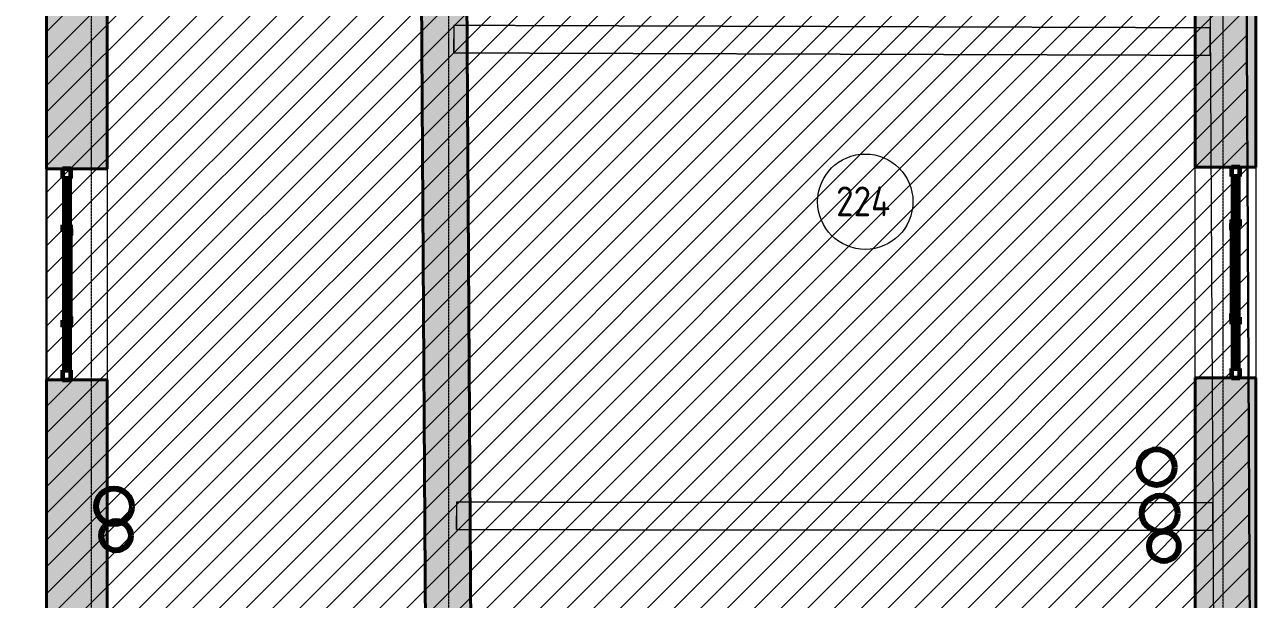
# Model space of a CAD drawing. Header units: millimetres. Extents: x -11886 to 379896, y -8130 to 47743.
# Drawn here: x 153989 to 164353, y 24372 to 29195 of the extents above; entities that cross this region are included whole.
import ezdxf

# ---------------------------------------------------------------- set-up
doc = ezdxf.new("R2010")
doc.units = ezdxf.units.MM
for name, pattern in [('ADSK_Линия сетки', [25, 20, -2.5, 0, -2.5]), ('ADSK_Сверху', [4.5, 3, -1.5]), ('ADSK_Снесено', [4.5, 3, -1.5])]:
    doc.linetypes.add(name, pattern=pattern)
for name, color, linetype, lineweight, true_color in [('_ Окна', 5, 'Continuous', 30, 0x0000ff), ('Витраж', 5, 'Continuous', 18, 0x0000ff), ('Окна', 5, 'Continuous', 18, 0x0000ff), ('Панели витража', 5, 'Continuous', 18, 0x0000ff), ('планы со стояками отопление_dwg', 7, 'Continuous', 9, 0x767676), ('Стены внутренние', 5, 'Continuous', 18, 0x0000ff), ('Стены наружные', 1, 'ADSK_Снесено', 18, 0xff0000)]:
    doc.layers.add(name, color=color, linetype=linetype, lineweight=lineweight, true_color=true_color)
for name, color, linetype, lineweight in [('Каркас', 7, 'Continuous', 18), ('Марки помещений', 7, 'Continuous', 20), ('Оси', 7, 'Continuous', 9), ('Перекрытие', 7, 'Continuous', 18), ('стояки', 7, 'Continuous', 9)]:
    doc.layers.add(name, color=color, linetype=linetype, lineweight=lineweight)
doc.styles.add('GOST Common_1', font='GOST_Common.ttf', dxfattribs={"width": 0.9, "height": 200})

# ---------------------------------------------------------------- blocks, each defined once
blk = doc.blocks.new('Прямоугольный импост - 70х20_60мм-1426885-02 План 2-го этажа маркировочный')
at = {"layer": 'Витраж', "color": 161, "linetype": 'ADSK_Сверху', "true_color": 0xaaaaff}
for p, q in [((3738, 34602), (3738, 34572)), ((3808, 34602), (3808, 34572)), ((3738, 34182), (3738, 34102)), ((3738, 34102), (3808, 34102)), ((3808, 34182), (3808, 34102))]:
    blk.add_line(p, q, dxfattribs=at)
blk = doc.blocks.new('Прямоугольный импост - 70х20_60мм-1424482-02 План 2-го этажа маркировочный')
at = {"layer": 'Витраж', "color": 161, "linetype": 'ADSK_Сверху', "true_color": 0xaaaaff}
for p, q in [((-80, 35), (0, 35)), ((0, 35), (0, -35)), ((0, -35), (-80, -35))]:
    blk.add_line(p, q, dxfattribs=at)
blk = doc.blocks.new('Прямоугольный импост - 70х20_60мм-1424483-02 План 2-го этажа маркировочный')
at = {"layer": 'Витраж', "color": 161, "linetype": 'ADSK_Сверху', "true_color": 0xaaaaff}
for p, q in [((0, 35), (-80, 35)), ((0, -35), (0, 35)), ((-80, -35), (0, -35))]:
    blk.add_line(p, q, dxfattribs=at)
blk = doc.blocks.new('Прямоугольный импост - 70х20_60мм-1225850-02 План 2-го этажа маркировочный')
at = {"layer": 'Витраж', "color": 161, "linetype": 'ADSK_Сверху', "true_color": 0xaaaaff}
for p, q in [((3738, 35402), (3738, 35372)), ((3808, 35402), (3808, 35372)), ((3738, 34632), (3738, 34602)), ((3808, 34632), (3808, 34602))]:
    blk.add_line(p, q, dxfattribs=at)
blk = doc.blocks.new('Витраж-тент со смещением вовне - 60мм 30 сдвиг-1466943-02 План 2-го этажа маркировочный')
at = {"layer": '_ Окна', "color": 161, "linetype": 'ADSK_Сверху', "true_color": 0xaaaaff}
for p, q in [((-400, 25), (-400, -45)), ((-400, 25), (-370, 25)), ((-400, -45), (-400, 25)), ((400, 25), (370, 25)), ((400, -45), (400, 25)), ((400, -45), (400, 25)), ((-340, -45), (-400, -45)), ((-340, -35), (-340, -45)), ((340, -35), (340, -45)), ((340, -45), (400, -45))]:
    blk.add_line(p, q, dxfattribs=at)
at = {"layer": 'Окна', "color": 161, "linetype": 'ADSK_Сверху', "true_color": 0xaaaaff}
blk.add_line((-340, -45), (340, -45), dxfattribs=at)
blk = doc.blocks.new('Прямоугольный импост - 70х20_60мм-1225113-02 План 2-го этажа маркировочный')
at = {"layer": 'Витраж', "color": 161, "linetype": 'ADSK_Сверху', "true_color": 0xaaaaff}
for p, q in [((41046, 2435), (41016, 2435)), ((41486, 2435), (41406, 2435)), ((41486, 2365), (41486, 2435)), ((41046, 2365), (41016, 2365)), ((41486, 2365), (41406, 2365))]:
    blk.add_line(p, q, dxfattribs=at)
blk = doc.blocks.new('Прямоугольный импост - 70х60мм-1424480-02 План 2-го этажа маркировочный')
at = {"layer": 'Витраж', "color": 161, "linetype": 'ADSK_Сверху', "true_color": 0xaaaaff}
for p, q in [((-30, 35), (30, 35)), ((30, -35), (-30, -35))]:
    blk.add_line(p, q, dxfattribs=at)
blk = doc.blocks.new('Прямоугольный импост - 70х60мм-1225009-02 План 2-го этажа маркировочный')
at = {"layer": 'Витраж', "color": 161, "linetype": 'ADSK_Сверху', "true_color": 0xaaaaff}
for p, q in [((41046, 2435), (41046, 2365)), ((41406, 2435), (41046, 2435)), ((41406, 2365), (41406, 2435)), ((41406, 2365), (41046, 2365))]:
    blk.add_line(p, q, dxfattribs=at)
blk = doc.blocks.new('Прямоугольный импост - 70х60мм-1426887-02 План 2-го этажа маркировочный')
at = {"layer": 'Витраж', "color": 161, "linetype": 'ADSK_Сверху', "true_color": 0xaaaaff}
for p, q in [((3808, 34572), (3738, 34572)), ((3738, 34572), (3738, 34182)), ((3808, 34572), (3808, 34182)), ((3738, 34182), (3808, 34182))]:
    blk.add_line(p, q, dxfattribs=at)
blk = doc.blocks.new('Прямоугольный импост - 70х60мм-1229542-02 План 2-го этажа маркировочный')
at = {"layer": 'Витраж', "color": 161, "linetype": 'ADSK_Сверху', "true_color": 0xaaaaff}
for p, q in [((3808, 35372), (3738, 35372)), ((3738, 35372), (3738, 34632)), ((3808, 35372), (3808, 34632)), ((3738, 34632), (3808, 34632))]:
    blk.add_line(p, q, dxfattribs=at)
blk = doc.blocks.new('Прямоугольный импост - 70х20_60мм-1425973-02 План 2-го этажа маркировочный')
at = {"layer": 'Витраж', "color": 161, "linetype": 'ADSK_Сверху', "true_color": 0xaaaaff}
for p, q in [((-6074, 23857), (-6144, 23857)), ((-6144, 23777), (-6144, 23857)), ((-6074, 23777), (-6074, 23857)), ((-6144, 23377), (-6144, 23407)), ((-6074, 23377), (-6074, 23407))]:
    blk.add_line(p, q, dxfattribs=at)
blk = doc.blocks.new('Прямоугольный импост - 70х20_60мм-1424475-02 План 2-го этажа маркировочный')
at = {"layer": 'Витраж', "color": 161, "linetype": 'ADSK_Сверху', "true_color": 0xaaaaff}
for p, q in [((-80, 35), (0, 35)), ((0, 35), (0, -35)), ((0, -35), (-80, -35))]:
    blk.add_line(p, q, dxfattribs=at)
blk = doc.blocks.new('Прямоугольный импост - 70х20_60мм-1424476-02 План 2-го этажа маркировочный')
at = {"layer": 'Витраж', "color": 161, "linetype": 'ADSK_Сверху', "true_color": 0xaaaaff}
for p, q in [((0, 35), (-80, 35)), ((0, -35), (0, 35)), ((-80, -35), (0, -35))]:
    blk.add_line(p, q, dxfattribs=at)
blk = doc.blocks.new('Прямоугольный импост - 70х20_60мм-1329426-02 План 2-го этажа маркировочный')
at = {"layer": 'Витраж', "color": 161, "linetype": 'ADSK_Сверху', "true_color": 0xaaaaff}
for p, q in [((-6144, 23347), (-6144, 23377)), ((-6074, 23347), (-6074, 23377)), ((-6144, 22557), (-6144, 22587)), ((-6074, 22557), (-6074, 22587))]:
    blk.add_line(p, q, dxfattribs=at)
blk = doc.blocks.new('Витраж-тент со смещением вовне - 60мм 30 сдвиг-1466956-02 План 2-го этажа маркировочный')
at = {"layer": '_ Окна', "color": 161, "linetype": 'ADSK_Сверху', "true_color": 0xaaaaff}
for p, q in [((-410, 25), (-410, -45)), ((-410, 25), (-380, 25)), ((-410, -45), (-410, 25)), ((410, 25), (380, 25)), ((410, -45), (410, 25)), ((410, -45), (410, 25)), ((-350, -45), (-410, -45)), ((-350, -35), (-350, -45)), ((350, -35), (350, -45)), ((350, -45), (410, -45))]:
    blk.add_line(p, q, dxfattribs=at)
at = {"layer": 'Окна', "color": 161, "linetype": 'ADSK_Сверху', "true_color": 0xaaaaff}
blk.add_line((-350, -45), (350, -45), dxfattribs=at)
blk = doc.blocks.new('Прямоугольный импост - 70х60мм-1424473-02 План 2-го этажа маркировочный')
at = {"layer": 'Витраж', "color": 161, "linetype": 'ADSK_Сверху', "true_color": 0xaaaaff}
for p, q in [((-30, 35), (30, 35)), ((30, -35), (-30, -35))]:
    blk.add_line(p, q, dxfattribs=at)
blk = doc.blocks.new('Прямоугольный импост - 70х60мм-1425975-02 План 2-го этажа маркировочный')
at = {"layer": 'Витраж', "color": 161, "linetype": 'ADSK_Сверху', "true_color": 0xaaaaff}
for p, q in [((-6074, 23777), (-6144, 23777)), ((-6144, 23407), (-6144, 23777)), ((-6074, 23407), (-6074, 23777)), ((-6144, 23407), (-6074, 23407))]:
    blk.add_line(p, q, dxfattribs=at)
blk = doc.blocks.new('Прямоугольный импост - 70х60мм-1329428-02 План 2-го этажа маркировочный')
at = {"layer": 'Витраж', "color": 161, "linetype": 'ADSK_Сверху', "true_color": 0xaaaaff}
for p, q in [((-6074, 23347), (-6144, 23347)), ((-6144, 22587), (-6144, 23347)), ((-6074, 22587), (-6074, 23347)), ((-6144, 22587), (-6074, 22587))]:
    blk.add_line(p, q, dxfattribs=at)
blk = doc.blocks.new('Системная панель - _AR_Стекло_40мм_привязка по центру-V149-02 План 2-го этажа маркировочный')
at = {"layer": 'Панели витража', "color": 1, "lineweight": 60, "true_color": 0xff0000}
for p, q in [((180, 20), (-180, 20)), ((-180, 20), (-180, -20)), ((180, -20), (180, 20)), ((-180, -20), (180, -20))]:
    blk.add_line(p, q, dxfattribs=at)
blk = doc.blocks.new('Прямоугольный импост - 70х40_60мм-V8-02 План 2-го этажа маркировочный')
at = {"layer": 'Витраж'}
for p, q in [((41046, 2435), (41406, 2435)), ((41046, 2365), (41406, 2365))]:
    blk.add_line(p, q, dxfattribs=at)
blk = doc.blocks.new('Прямоугольный импост - 70х20_60мм-V150-02 План 2-го этажа маркировочный')
at = {"layer": 'Витраж', "color": 1, "lineweight": 60, "true_color": 0xff0000}
for p, q in [((-80, 35), (0, 35)), ((-80, -35), (-80, 35)), ((0, 35), (0, -35)), ((0, -35), (-80, -35))]:
    blk.add_line(p, q, dxfattribs=at)
blk = doc.blocks.new('Прямоугольный импост - 70х20_60мм-V151-02 План 2-го этажа маркировочный')
at = {"layer": 'Витраж', "color": 1, "lineweight": 60, "true_color": 0xff0000}
for p, q in [((0, 35), (-80, 35)), ((-80, 35), (-80, -35)), ((0, -35), (0, 35)), ((-80, -35), (0, -35))]:
    blk.add_line(p, q, dxfattribs=at)
blk = doc.blocks.new('Системная панель - _AR_Стекло_40мм_привязка по центру-V152-02 План 2-го этажа маркировочный')
at = {"layer": 'Панели витража', "color": 1, "lineweight": 60, "true_color": 0xff0000}
for p, q in [((195, 20), (-195, 20)), ((-195, 20), (-195, -20)), ((195, -20), (195, 20)), ((-195, -20), (195, -20))]:
    blk.add_line(p, q, dxfattribs=at)
blk = doc.blocks.new('Прямоугольный импост - 70х40_60мм-1426886-02 План 2-го этажа маркировочный')
at = {"layer": 'Витраж'}
for p, q in [((3738, 34182), (3738, 34572)), ((3808, 34182), (3808, 34572))]:
    blk.add_line(p, q, dxfattribs=at)
blk = doc.blocks.new('Системная панель - _AR_Стекло_40мм_привязка по центру-V153-02 План 2-го этажа маркировочный')
at = {"layer": 'Панели витража', "color": 1, "lineweight": 60, "true_color": 0xff0000}
for p, q in [((370, 20), (-370, 20)), ((-370, 20), (-370, -20)), ((370, -20), (370, 20)), ((-370, -20), (370, -20))]:
    blk.add_line(p, q, dxfattribs=at)
blk = doc.blocks.new('Прямоугольный импост - 70х40_60мм-1229684-02 План 2-го этажа маркировочный')
at = {"layer": 'Витраж'}
for p, q in [((3738, 34632), (3738, 35372)), ((3808, 34632), (3808, 35372))]:
    blk.add_line(p, q, dxfattribs=at)
blk = doc.blocks.new('Прямоугольный импост - 70х60мм-V154-02 План 2-го этажа маркировочный')
at = {"layer": 'Витраж', "color": 1, "lineweight": 60, "true_color": 0xff0000}
for p, q in [((-30, 35), (30, 35)), ((-30, -35), (-30, 35)), ((30, 35), (30, -35)), ((30, -35), (-30, -35))]:
    blk.add_line(p, q, dxfattribs=at)
blk = doc.blocks.new('Системная панель - _AR_Стекло_40мм_привязка по центру-V162-02 План 2-го этажа маркировочный')
at = {"layer": 'Панели витража', "color": 1, "lineweight": 60, "true_color": 0xff0000}
for p, q in [((180, 20), (-180, 20)), ((-180, 20), (-180, -20)), ((180, -20), (180, 20)), ((-180, -20), (180, -20))]:
    blk.add_line(p, q, dxfattribs=at)
blk = doc.blocks.new('Прямоугольный импост - 70х20_60мм-V163-02 План 2-го этажа маркировочный')
at = {"layer": 'Витраж', "color": 1, "lineweight": 60, "true_color": 0xff0000}
for p, q in [((-80, 35), (0, 35)), ((-80, -35), (-80, 35)), ((0, 35), (0, -35)), ((0, -35), (-80, -35))]:
    blk.add_line(p, q, dxfattribs=at)
blk = doc.blocks.new('Прямоугольный импост - 70х20_60мм-V164-02 План 2-го этажа маркировочный')
at = {"layer": 'Витраж', "color": 1, "lineweight": 60, "true_color": 0xff0000}
for p, q in [((0, 35), (-80, 35)), ((-80, 35), (-80, -35)), ((0, -35), (0, 35)), ((-80, -35), (0, -35))]:
    blk.add_line(p, q, dxfattribs=at)
blk = doc.blocks.new('Системная панель - _AR_Стекло_40мм_привязка по центру-V165-02 План 2-го этажа маркировочный')
at = {"layer": 'Панели витража', "color": 1, "lineweight": 60, "true_color": 0xff0000}
for p, q in [((185, 20), (-185, 20)), ((-185, 20), (-185, -20)), ((185, -20), (185, 20)), ((-185, -20), (185, -20))]:
    blk.add_line(p, q, dxfattribs=at)
blk = doc.blocks.new('Прямоугольный импост - 70х40_60мм-1425974-02 План 2-го этажа маркировочный')
at = {"layer": 'Витраж'}
for p, q in [((-6144, 23777), (-6144, 23407)), ((-6074, 23777), (-6074, 23407))]:
    blk.add_line(p, q, dxfattribs=at)
blk = doc.blocks.new('Системная панель - _AR_Стекло_40мм_привязка по центру-V166-02 План 2-го этажа маркировочный')
at = {"layer": 'Панели витража', "color": 1, "lineweight": 60, "true_color": 0xff0000}
for p, q in [((380, 20), (-380, 20)), ((-380, 20), (-380, -20)), ((380, -20), (380, 20)), ((-380, -20), (380, -20))]:
    blk.add_line(p, q, dxfattribs=at)
blk = doc.blocks.new('Прямоугольный импост - 70х40_60мм-1329427-02 План 2-го этажа маркировочный')
at = {"layer": 'Витраж'}
for p, q in [((-6144, 23347), (-6144, 22587)), ((-6074, 23347), (-6074, 22587))]:
    blk.add_line(p, q, dxfattribs=at)
blk = doc.blocks.new('Прямоугольный импост - 70х60мм-V167-02 План 2-го этажа маркировочный')
at = {"layer": 'Витраж', "color": 1, "lineweight": 60, "true_color": 0xff0000}
for p, q in [((-30, 35), (30, 35)), ((-30, -35), (-30, 35)), ((30, 35), (30, -35)), ((30, -35), (-30, -35))]:
    blk.add_line(p, q, dxfattribs=at)
blk = doc.blocks.new('планы со стояками отопление_dwg-1484427-02 План 2-го этажа маркировочный')
at = {"layer": 'стояки', "color": 116, "lineweight": 80, "true_color": 0x007f3f}
blk.add_circle((228608, 263888), 150, dxfattribs=at)
at = {"layer": 'стояки', "color": 6, "lineweight": 80, "true_color": 0xff00ff}
for centre in [(219855, 263559), (228634, 263499)]:
    blk.add_circle(centre, 150, dxfattribs=at)
at = {"layer": 'стояки', "color": 246, "lineweight": 80, "true_color": 0x7f001f}
for centre in [(219872, 263313), (228669, 263224)]:
    blk.add_circle(centre, 124, dxfattribs=at)
blk = doc.blocks.new('ADSK_Марка_Помещение_ОдноЗначение - Номер-247393-02 План 2-го этажа маркировочный')
at = {"layer": 'Марки помещений'}
blk.add_circle((0, 0), 4, dxfattribs=at)

msp = doc.modelspace()

# ---------------------------------------------------------------- hatches: boundary and pattern name
at = {"lineweight": 13, "true_color": 0x636466, "transparency": 33554559}
h = msp.add_hatch(dxfattribs=at)
h.set_pattern_fill('ANSI31', color=251, scale=50)
h.set_pattern_definition([(45, (108139.4, 85026.59), (-112.2532, 112.2532), [])])
h.paths.add_polyline_path([(158072.8, 8682.3), (164353.35, 8682.3), (164172.02, 43909.21), (154172.61, 43909.21), (154172.61, 21084.06), (154859.25, 21054.57), (154861.07, 11328.12), (108910.53, 11328.12), (108910.53, 8679.25), (108429.9, 8679.25), (108429.9, 456.79), (116412.4, 422.02), (116412.4, 2336.48), (127112.04, 2336.48), (127112.04, -2582.57), (139475.8, -2582.57), (139475.8, 2335.74), (150176.33, 2256.79), (150176.33, 300.23), (158072.8, 300.23)])
at = {"layer": 'Стены внутренние', "true_color": 0xc0c0c0}
h = msp.add_hatch(color=9, dxfattribs=at)
h.paths.add_polyline_path([(157755, 21041.66), (157745.78, 22458.57), (157365.78, 22456.1), (157374.98, 21043.41), (157701.08, 21041.9)])
h.paths.add_polyline_path([(157356.95, 23813.89), (157736.94, 23816.36), (157693.24, 30529.8), (157313.25, 30527.33), (157327.16, 28389.84)])
h.paths.add_polyline_path([(157303.48, 32027.29), (157683.48, 32029.77), (157650.94, 37028.76), (157270.9, 37033.07), (157300.27, 32520.27)])
at = {"layer": 'Стены наружные', "linetype": 'Continuous', "true_color": 0xc0c0c0}
h = msp.add_hatch(color=9, dxfattribs=at)
h.paths.add_polyline_path([(164324.86, 21011.32), (164324.86, 22148.71), (163814.86, 22148.71), (163814.86, 21013.68), (163982.97, 21012.9)])
h.paths.add_polyline_path([(164324.86, 23918.71), (164324.86, 26230.68), (163814.86, 26230.68), (163814.86, 23918.71), (163931.95, 23918.71)])
h.paths.add_polyline_path([(163931.95, 28000.68), (164324.86, 28000.68), (164324.86, 30454.66), (163814.86, 30454.66), (163814.86, 28000.68), (163880.78, 28000.68)])
h.paths.add_polyline_path([(163877.97, 32224.66), (164324.86, 32224.66), (164324.86, 34754.34), (163814.86, 34754.34), (163814.86, 32224.66), (163859.28, 32224.66)])
h.paths.add_polyline_path([(163847.58, 36524.34), (164324.86, 36524.34), (164324.86, 43909.21), (163814.86, 43909.21), (163814.86, 36524.34), (163838.32, 36524.34)])
h = msp.add_hatch(color=9, dxfattribs=at)
h.paths.add_polyline_path([(154172.61, 21084.06), (154682.61, 21084.06), (154682.61, 22282.06), (154172.61, 22282.06), (154172.61, 21104.22)])
h.paths.add_polyline_path([(154172.61, 24052.06), (154682.61, 24052.06), (154682.61, 26215.57), (154172.61, 26215.57), (154172.61, 25996.81)])
h.paths.add_polyline_path([(154172.61, 27985.57), (154682.61, 27985.57), (154682.61, 30235.94), (154172.61, 30235.94), (154172.61, 29258.54)])
h.paths.add_polyline_path([(154595.98, 32005.94), (154682.61, 32005.94), (154682.61, 34237.83), (154172.61, 34237.83), (154172.61, 32005.94)])
h.paths.add_polyline_path([(154172.61, 36007.83), (154682.61, 36007.83), (154682.61, 43399.21), (154172.61, 43399.21), (154172.61, 37412.86)])

# ---------------------------------------------------------------- linework, layer by layer
at = {"color": 251, "lineweight": 30, "true_color": 0x636466}
msp.add_lwpolyline([(154172.61, 21084.06), (154172.61, 43909.21), (164172.02, 43909.21), (164353.35, 8682.3), (158072.8, 8682.3), (158072.8, 300.23), (150176.33, 300.23), (150176.33, 2256.79), (139375.37, 2336.48), (139475.8, 2335.74), (139475.8, -2582.57), (127112.04, -2582.57), (127112.04, 2336.48), (116412.4, 2336.48), (116412.4, 422.02), (108429.9, 456.79), (108429.9, 8679.25)], dxfattribs=at)
at = {"layer": 'Каркас', "color": 253, "linetype": 'ADSK_Сверху', "true_color": 0xaaaaaa}
for p, q in [((157591.22, 29191.37), (157590.47, 28959.57)), ((157591.22, 29191.37), (163942.12, 29170.91)), ((163941.37, 28939.11), (163942.12, 29170.91)), ((157590.47, 28959.57), (163941.37, 28939.11)), ((157614.4, 25189.79), (157614.18, 24957.99)), ((157614.4, 25189.79), (163963.52, 25183.64)), ((163963.29, 24951.84), (163963.52, 25183.64)), ((157614.18, 24957.99), (163963.29, 24951.84))]:
    msp.add_line(p, q, dxfattribs=at)
at = {"layer": 'Каркас', "color": 253, "linetype": 'ADSK_Сверху', "true_color": 0xb2b2b2}
for p, q in [((163942.12, 29170.91), (163941.75, 29055.01)), ((157590.47, 28959.57), (157590.85, 29075.47)), ((163963.52, 25183.64), (163963.4, 25067.74)), ((157614.18, 24957.99), (157614.29, 25073.89))]:
    msp.add_line(p, q, dxfattribs=at)
at = {"layer": 'Оси', "linetype": 'ADSK_Линия сетки'}
for p, q in [((154549.31, -5917.65), (154549.31, 44684.79)), ((157549.31, -5917.65), (157549.31, 44684.79)), ((164049.31, -4834.79), (164049.31, 44684.79))]:
    msp.add_line(p, q, dxfattribs=at)
at = {"layer": 'Перекрытие', "color": 9, "linetype": 'ADSK_Сверху', "true_color": 0xaad4d4}
msp.add_line((163919.91, 33076.01), (163984.86, 21116.56), dxfattribs=at)
at = {"layer": 'Стены внутренние', "color": 18, "lineweight": 40, "true_color": 0x000000}
for p, q in [((157313.25, 30527.33), (157374.98, 21043.41)), ((157755, 21041.66), (157693.24, 30529.8))]:
    msp.add_line(p, q, dxfattribs=at)
at = {"layer": 'Стены наружные', "color": 18, "linetype": 'Continuous', "lineweight": 40, "true_color": 0x000000}
for p, q in [((163814.86, 30454.66), (163814.86, 28000.68)), ((164324.86, 28000.68), (164324.86, 30454.66)), ((154172.61, 30235.94), (154172.61, 27985.57)), ((154682.61, 27985.57), (154682.61, 30235.94)), ((154172.61, 27985.57), (154682.61, 27985.57)), ((163814.86, 28000.68), (164324.86, 28000.68)), ((164324.86, 26230.68), (163814.86, 26230.68)), ((163814.86, 26230.68), (163814.86, 23918.71)), ((164324.86, 23918.71), (164324.86, 26230.68)), ((154172.61, 26215.57), (154172.61, 24052.06)), ((154682.61, 26215.57), (154172.61, 26215.57)), ((154682.61, 24052.06), (154682.61, 26215.57))]:
    msp.add_line(p, q, dxfattribs=at)
at = {"layer": 'Стены наружные', "color": 18, "linetype": 'Continuous', "true_color": 0x000000}
for p, q in [((154172.61, 26215.57), (154172.61, 27985.57)), ((154682.61, 27985.57), (154682.61, 26215.57)), ((163814.86, 26230.68), (163814.86, 28000.68)), ((164324.86, 28000.68), (164324.86, 26230.68))]:
    msp.add_line(p, q, dxfattribs=at)

# ---------------------------------------------------------------- block references
at = {"layer": '_ Окна', "color": 161, "linetype": 'ADSK_Сверху', "true_color": 0xaaaaff}
for name, p, rotation in [('Витраж-тент со смещением вовне - 60мм 30 сдвиг-1466943-02 План 2-го этажа маркировочный', (154342.61, 27085.57), 89.9999999999992), ('Витраж-тент со смещением вовне - 60мм 30 сдвиг-1466956-02 План 2-го этажа маркировочный', (164154.86, 27120.68), 269.9999999999992)]:
    msp.add_blockref(name, p, dxfattribs=dict(at, rotation=rotation))
at = {"layer": 'Витраж', "color": 161, "linetype": 'ADSK_Сверху', "true_color": 0xaaaaff}
for name, p, rotation in [('Прямоугольный импост - 70х20_60мм-1426885-02 План 2-го этажа маркировочный', (158116.11, 62087.47), 180), ('Прямоугольный импост - 70х20_60мм-1424476-02 План 2-го этажа маркировочный', (164154.86, 28000.68), 89.99999999999925), ('Прямоугольный импост - 70х20_60мм-1225113-02 План 2-го этажа маркировочный', (166554.36, -13484.94), 89.99999999999895), ('Прямоугольный импост - 70х60мм-1426887-02 План 2-го этажа маркировочный', (158116.11, 62087.47), 180), ('Прямоугольный импост - 70х60мм-1225009-02 План 2-го этажа маркировочный', (166554.36, -13484.94), 89.99999999999895), ('Прямоугольный импост - 70х20_60мм-1225850-02 План 2-го этажа маркировочный', (158116.11, 62087.47), 180), ('Прямоугольный импост - 70х20_60мм-1329426-02 План 2-го этажа маркировочный', (158046.1, 50087.68), 180), ('Прямоугольный импост - 70х60мм-1329428-02 План 2-го этажа маркировочный', (158046.1, 50087.68), 180), ('Прямоугольный импост - 70х60мм-1229542-02 План 2-го этажа маркировочный', (158116.11, 62087.47), 180), ('Прямоугольный импост - 70х20_60мм-1225113-02 План 2-го этажа маркировочный', (151943.11, 67701.19), 269.9999999999989), ('Прямоугольный импост - 70х60мм-1225009-02 План 2-го этажа маркировочный', (151943.11, 67701.19), 269.9999999999989), ('Прямоугольный импост - 70х20_60мм-1425973-02 План 2-го этажа маркировочный', (158046.1, 50087.68), 180), ('Прямоугольный импост - 70х60мм-1425975-02 План 2-го этажа маркировочный', (158046.1, 50087.68), 180), ('Прямоугольный импост - 70х20_60мм-1424483-02 План 2-го этажа маркировочный', (154342.61, 26215.57), 269.9999999999992)]:
    msp.add_blockref(name, p, dxfattribs=dict(at, rotation=rotation))
at = {"layer": 'Витраж', "color": 161, "linetype": 'ADSK_Сверху', "true_color": 0xaaaaff, "extrusion": (0, 0, -1)}
for name, p, rotation in [('Прямоугольный импост - 70х20_60мм-1424482-02 План 2-го этажа маркировочный', (-154342.61, 27985.57), 90.00000000000081), ('Прямоугольный импост - 70х60мм-1424480-02 План 2-го этажа маркировочный', (-154342.61, 27485.57), 90.00000000000081), ('Прямоугольный импост - 70х60мм-1424473-02 План 2-го этажа маркировочный', (-164154.86, 27530.68), 270.0000000000007), ('Прямоугольный импост - 70х60мм-1424473-02 План 2-го этажа маркировочный', (-164154.86, 26710.68), 270.0000000000007), ('Прямоугольный импост - 70х60мм-1424480-02 План 2-го этажа маркировочный', (-154342.61, 26685.57), 90.00000000000081), ('Прямоугольный импост - 70х20_60мм-1424475-02 План 2-го этажа маркировочный', (-164154.86, 26230.68), 270.0000000000007)]:
    msp.add_blockref(name, p, dxfattribs=dict(at, rotation=rotation))
at = {"layer": 'Витраж', "extrusion": (0, 0, -1)}
for name, p, rotation in [('Прямоугольный импост - 70х20_60мм-V150-02 План 2-го этажа маркировочный', (-154342.61, 27985.57), 90.00000000000081), ('Прямоугольный импост - 70х60мм-V154-02 План 2-го этажа маркировочный', (-154342.61, 27485.57), 90.00000000000081), ('Прямоугольный импост - 70х60мм-V167-02 План 2-го этажа маркировочный', (-164154.86, 27530.68), 270.0000000000007), ('Прямоугольный импост - 70х60мм-V167-02 План 2-го этажа маркировочный', (-164154.86, 26710.68), 270.0000000000007), ('Прямоугольный импост - 70х60мм-V154-02 План 2-го этажа маркировочный', (-154342.61, 26685.57), 90.00000000000081), ('Прямоугольный импост - 70х20_60мм-V163-02 План 2-го этажа маркировочный', (-164154.86, 26230.68), 270.0000000000007)]:
    msp.add_blockref(name, p, dxfattribs=dict(at, rotation=rotation))
at = {"layer": 'Витраж'}
for name, p, rotation in [('Прямоугольный импост - 70х20_60мм-V164-02 План 2-го этажа маркировочный', (164154.86, 28000.68), 89.99999999999925), ('Прямоугольный импост - 70х40_60мм-1426886-02 План 2-го этажа маркировочный', (158116.11, 62087.47), 180), ('Прямоугольный импост - 70х40_60мм-V8-02 План 2-го этажа маркировочный', (166554.36, -13484.94), 89.99999999999895), ('Прямоугольный импост - 70х40_60мм-1329427-02 План 2-го этажа маркировочный', (158046.1, 50087.68), 180), ('Прямоугольный импост - 70х40_60мм-1229684-02 План 2-го этажа маркировочный', (158116.11, 62087.47), 180), ('Прямоугольный импост - 70х40_60мм-V8-02 План 2-го этажа маркировочный', (151943.11, 67701.19), 269.9999999999989), ('Прямоугольный импост - 70х40_60мм-1425974-02 План 2-го этажа маркировочный', (158046.1, 50087.68), 180), ('Прямоугольный импост - 70х20_60мм-V151-02 План 2-го этажа маркировочный', (154342.61, 26215.57), 269.9999999999992)]:
    msp.add_blockref(name, p, dxfattribs=dict(at, rotation=rotation))
at = {"layer": 'Марки помещений', "xscale": 99.99999999999993, "yscale": 99.99999999999993, "zscale": 99.99999999999993}
msp.add_blockref('ADSK_Марка_Помещение_ОдноЗначение - Номер-247393-02 План 2-го этажа маркировочный', (161045.82, 27709.58), dxfattribs=at)
at = {"layer": 'Панели витража'}
for name, p, rotation in [('Системная панель - _AR_Стекло_40мм_привязка по центру-V152-02 План 2-го этажа маркировочный', (154342.61, 27710.57), 89.9999999999992), ('Системная панель - _AR_Стекло_40мм_привязка по центру-V162-02 План 2-го этажа маркировочный', (164154.86, 27740.68), 269.9999999999992), ('Системная панель - _AR_Стекло_40мм_привязка по центру-V166-02 План 2-го этажа маркировочный', (164154.86, 27120.68), 269.9999999999992), ('Системная панель - _AR_Стекло_40мм_привязка по центру-V153-02 План 2-го этажа маркировочный', (154342.61, 27085.57), 89.9999999999992), ('Системная панель - _AR_Стекло_40мм_привязка по центру-V149-02 План 2-го этажа маркировочный', (154342.61, 26475.57), 89.9999999999992), ('Системная панель - _AR_Стекло_40мм_привязка по центру-V165-02 План 2-го этажа маркировочный', (164154.86, 26495.68), 269.9999999999992)]:
    msp.add_blockref(name, p, dxfattribs=dict(at, rotation=rotation))
at = {"layer": 'планы со стояками отопление_dwg', "color": 6, "true_color": 0xff00ff}
msp.add_blockref('планы со стояками отопление_dwg-1484427-02 План 2-го этажа маркировочный', (-65116.64, -238406.38), dxfattribs=at)

# ---------------------------------------------------------------- texts
at = {"layer": 'Марки помещений', "lineweight": 9, "insert": (160801.01, 27837.31), "char_height": 250, "width": 606.0757, "attachment_point": 1, "style": 'GOST Common_1'}
msp.add_mtext('224', dxfattribs=at)

doc.saveas('drawing.dxf')
